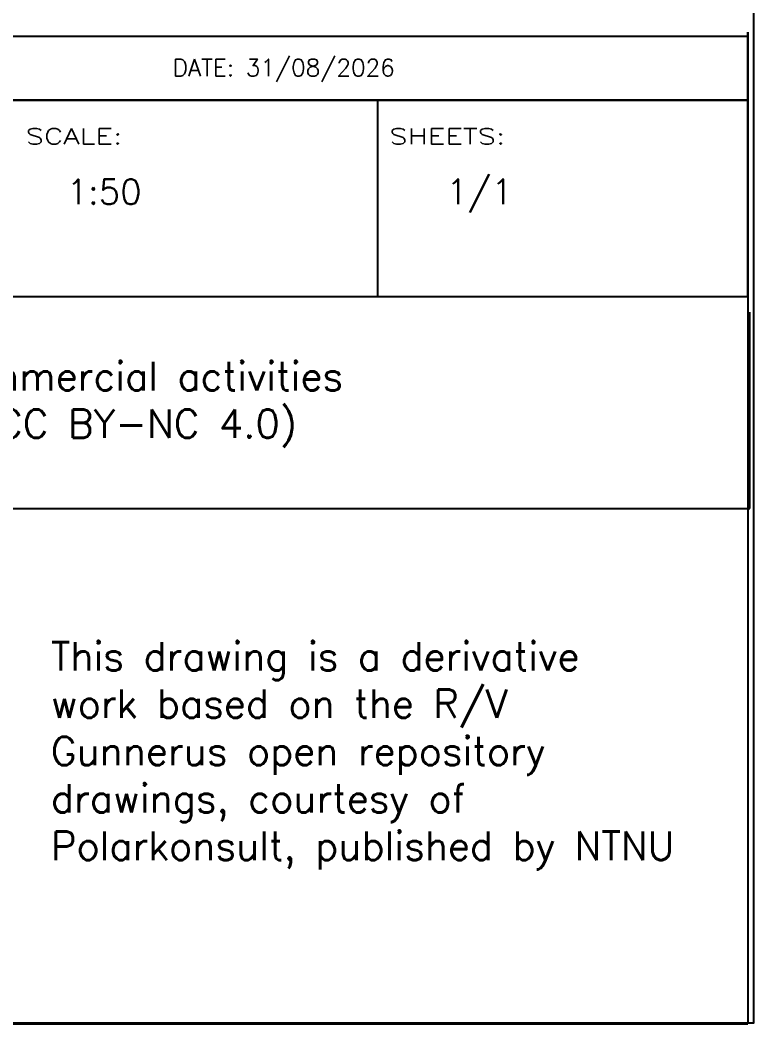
# Model space of a CAD drawing. Extents: x -86245 to 167090, y -69122 to 55245.
# Drawn here: x 38102 to 41450, y -5 to 4575 of the extents above; entities that cross this region are included whole.
import ezdxf
from ezdxf.enums import TextEntityAlignment as Align

# ---------------------------------------------------------------- set-up
doc = ezdxf.new("R2010")
doc.units = 0
doc.header["$LTSCALE"] = 250
doc.layers.get('0').update_dxf_attribs({"linetype": 'CONTINUOUS'})
for name, color, linetype in [('Ramme', 7, 'CONTINUOUS'), ('S0CO1', 1, 'CONTINUOUS'), ('S0TX2', 2, 'CONTINUOUS')]:
    doc.layers.add(name, color=color, linetype=linetype)
doc.styles.add('ROMANS', font='romans.shx', dxfattribs={"height": 125})
doc.styles.add('Romans500', font='romans.shx', dxfattribs={"width": 0.8, "height": 500})

# ---------------------------------------------------------------- blocks, each defined once
blk = doc.blocks.new('TF-2')
at = {"color": 2, "transparency": 33554687}
for p, q in [((0, 81.276), (0, 87.276)), ((-81.276, 81.276), (0, 81.276))]:
    blk.add_line(p, q, dxfattribs=at)
at = {"color": 1, "transparency": 33554687}
for p in [(0, 87.276), (-175, 0)]:
    blk.add_line(p, (0, 0), dxfattribs=at)
at = {"color": 4, "transparency": 33554687}
for p, q in [((0, 81.276), (-168, 81.276)), ((-32.548, 64), (-32.548, 81.276)), ((0, 64), (0, 81.276)), ((0, 64), (0, 81.276)), ((-168, 64), (0, 64)), ((0.163, 45.344), (0.163, 62.62)), ((-167.837, 45.344), (0.163, 45.344))]:
    blk.add_line(p, q, dxfattribs=at)
at = {"color": 1, "transparency": 33554687, "style": 'ROMANS', "width": 1.35}
for s, p in [('SCALE:', (-63.547, 77.399)), ('SHEETS:', (-31.553, 77.4))]:
    blk.add_text(s, height=1.4, dxfattribs=at).set_placement(p)
at = {"color": 4, "transparency": 33554687, "style": 'ROMANS', "width": 1.5}
for tag, p in [('PROSJ', (-118.505, 73.949)), ('DRAWING', (-117.319, 67.819))]:
    blk.add_attdef(tag, text='', height=3, dxfattribs=at).set_placement(p, align=Align.MIDDLE)
at = {"color": 4, "transparency": 33554687, "style": 'ROMANS'}
for tag, p in [('SCALE', (-56.642, 73.215)), ('SHEET', (-23.606, 73.082))]:
    blk.add_attdef(tag, text='', height=2.2, dxfattribs=at).set_placement(p, align=Align.MIDDLE)

msp = doc.modelspace()

# ---------------------------------------------------------------- linework, layer by layer
at = {"layer": 'Ramme', "color": 6}
msp.add_lwpolyline([(0, 0), (41450, 0), (41450, 29100), (0, 29100)], close=True, dxfattribs=at)
at = {"layer": 'S0CO1', "transparency": 33554687}
msp.add_lwpolyline([(41422.572, 4499.635), (37208.205, 4499.635), (37208.205, 4209.261), (41422.572, 4209.261)], close=True, dxfattribs=at)

# ---------------------------------------------------------------- block references
at = {"layer": 'S0CO1'}
ref = msp.add_blockref('TF-2', (41422.572, -5.106), dxfattribs=dict(at, xscale=51.85250253106215, yscale=51.85250253106215, zscale=51.85250253106215))
ref.add_attrib('SHEET', '1/1', dxfattribs={"layer": '0', "color": 4, "transparency": 33554687, "height": 114.0755, "style": 'ROMANS'}).set_placement((40198.536, 3784.36), align=Align.MIDDLE)
ref.add_attrib('SCALE', '1:50', dxfattribs={"layer": '0', "color": 4, "transparency": 33554687, "height": 114.0755, "style": 'ROMANS'}).set_placement((38485.567, 3791.276), align=Align.MIDDLE)

# ---------------------------------------------------------------- texts
at = {"color": 1, "transparency": 33554687, "char_height": 129.631256, "attachment_point": 1, "style": 'ROMANS'}
for s, insert, width in [('{\\Fromans|c129;O}pen use for research/teaching and other non-commercial activities\\P{\\Fromans|c129;Commercial use is not permitted without approval} ({\\Fromans|c129;CC BY-}NC{\\Fromans|c129; 4.0})', (33381.65, 3014.861), 7270.02962), ('This drawing is a derivative work based on the R/V Gunnerus open repository drawings, courtesy of Polarkonsult, published by NTNU', (38243.267, 1736.768), 3108.89102)]:
    msp.add_mtext(s, dxfattribs=dict(at, insert=insert, width=width))
at = {"layer": 'S0TX2', "transparency": 33554687, "style": 'Romans500'}
msp.add_text('DATE: 31/08/2026', height=77.77875, dxfattribs=at).set_placement((39305.292, 4357.706), align=Align.MIDDLE_CENTER)

doc.saveas('drawing.dxf')
